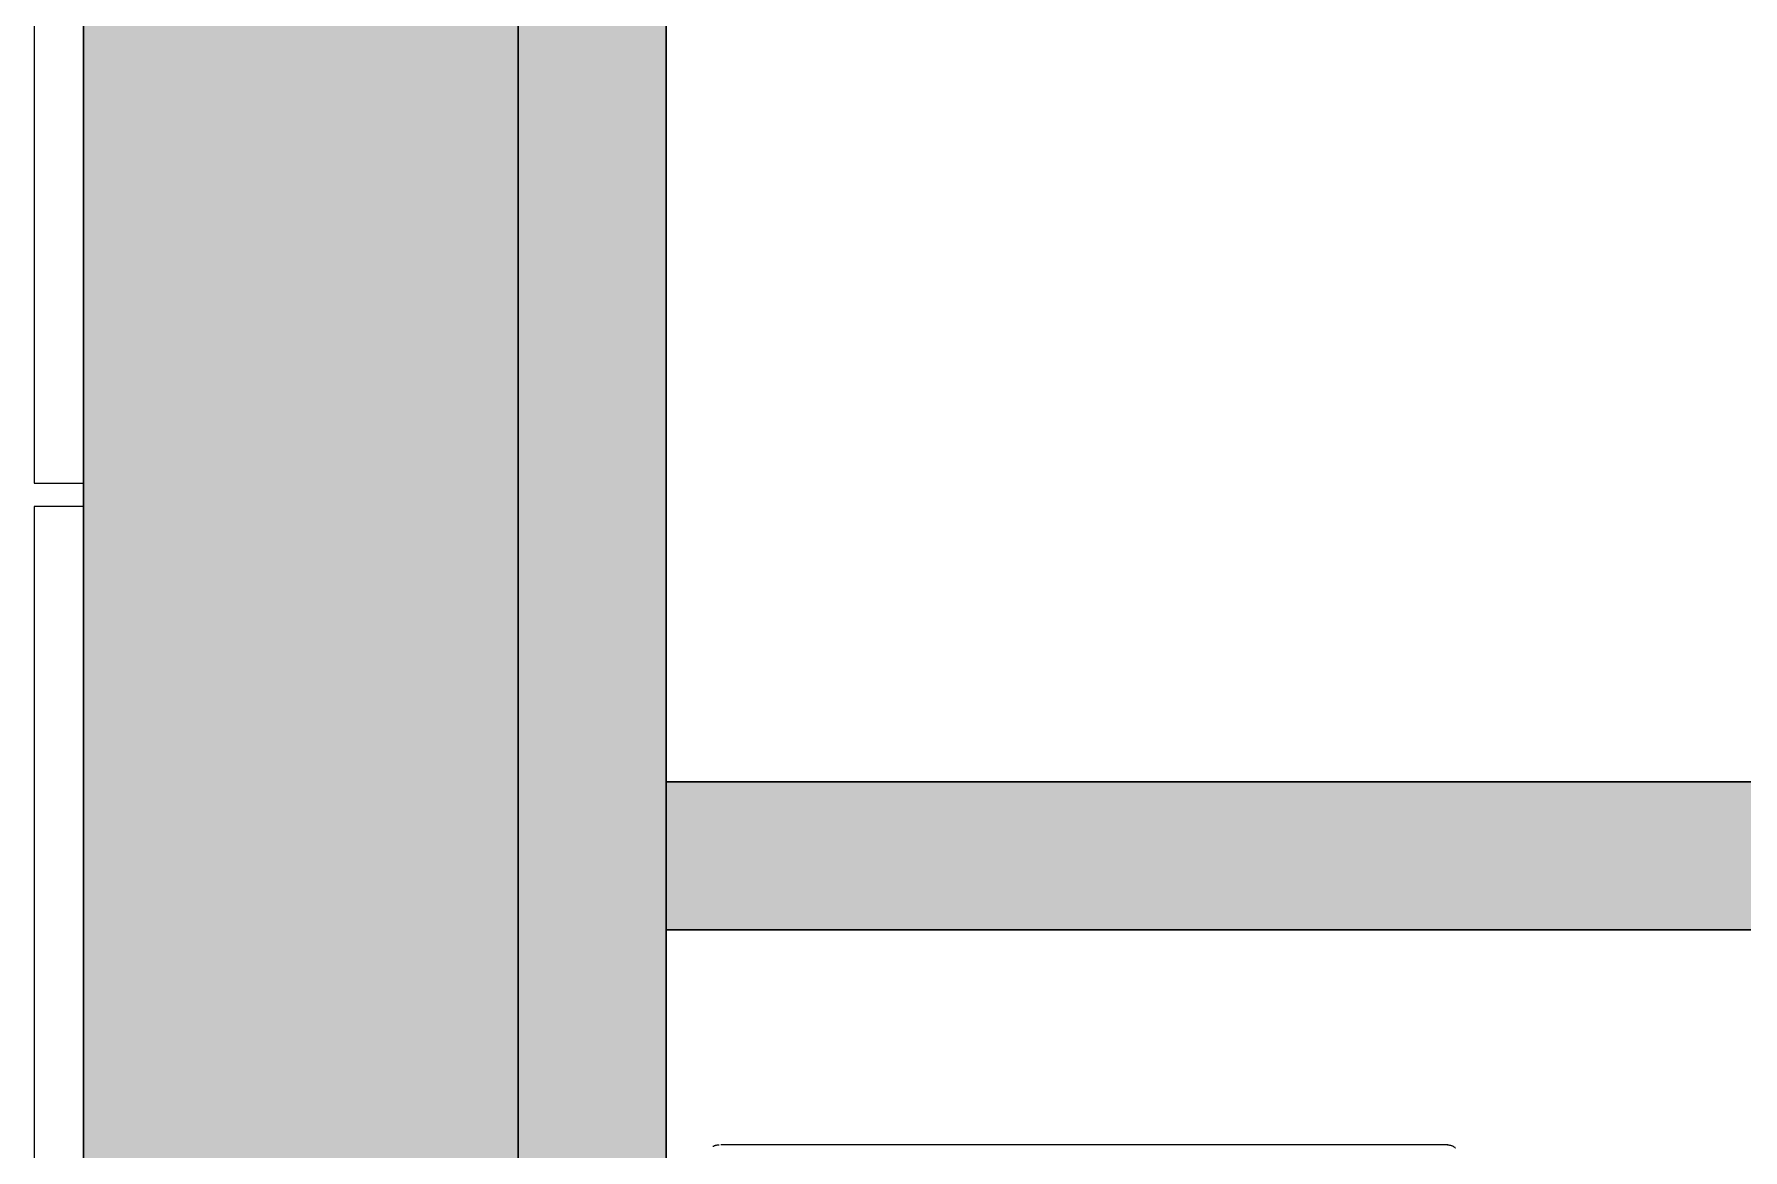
# Model space of a CAD drawing. Header units: millimetres. Extents: x 155927 to 326028, y -36033 to 97293.
# Drawn here: x 156427 to 157606, y 29606 to 30375 of the extents above; entities that cross this region are included whole.
import ezdxf

# ---------------------------------------------------------------- set-up
doc = ezdxf.new("R2010")
doc.units = ezdxf.units.MM
doc.header["$MEASUREMENT"] = 0
for name, color, linetype, lineweight in [('A-GLAZ-CURT', 7, 'CONTINUOUS', 9), ('A-WALL', 7, 'CONTINUOUS', 9), ('A-WALL-PATT', 7, 'CONTINUOUS', 9), ('I-FURN', 8, 'CONTINUOUS', 9), ('I-WALL', 7, 'CONTINUOUS', 9)]:
    doc.layers.add(name, color=color, linetype=linetype, lineweight=lineweight)

msp = doc.modelspace()

# ---------------------------------------------------------------- hatches: boundary and pattern name
at = {"layer": 'A-WALL-PATT'}
h = msp.add_hatch(color=256, dxfattribs=at)
h.paths.add_polyline_path([(156760.8, 9267.6), (156760.8, 13645.6), (156460.8, 13645.6), (156460.8, 9267.6)], flags=0)
h.paths.add_polyline_path([(156760.8, 14969.6), (156760.8, 16290.6), (156460.8, 16290.6), (156460.8, 14969.6), (156756.4, 14969.6)], flags=0)
h.paths.add_polyline_path([(156760.8, 25449.6), (156760.8, 26790.6), (156460.8, 26790.6), (156460.8, 25449.6)], flags=0)
h.paths.add_polyline_path([(156760.8, 28449.6), (156760.8, 34497.6), (156460.8, 34497.6), (156460.8, 28449.6)], flags=0)
h = msp.add_hatch(color=256, dxfattribs=at)
h.paths.add_polyline_path([(156862.8, 26532.6), (156862.8, 26790.6), (156760.8, 26790.6), (156760.8, 26532.6)], flags=0)
h.paths.add_polyline_path([(156862.8, 28449.6), (156862.8, 34347.6), (156760.8, 34347.6), (156760.8, 28449.6)], flags=0)
h = msp.add_hatch(color=256, dxfattribs=at)
h.paths.add_polyline_path([(167502.4, 29757.6), (167502.4, 29859.6), (166008.8, 29859.6), (166008.8, 29757.6), (167185.4, 29757.6)], flags=0)
h.paths.add_polyline_path([(164661.8, 29757.6), (164998.8, 29757.6), (164998.8, 29859.6), (164661.8, 29859.6)], flags=0)
h.paths.add_polyline_path([(163651.8, 29757.6), (163651.8, 29859.6), (161945.3, 29859.6), (161945.3, 29757.6), (162332.8, 29757.6)], flags=0)
h.paths.add_polyline_path([(160935.3, 29757.6), (160935.3, 29859.6), (159324.8, 29859.6), (159324.8, 29757.6), (159906.5, 29757.6)], flags=0)
h.paths.add_polyline_path([(158314.8, 29757.6), (158314.8, 29859.6), (156862.8, 29859.6), (156862.8, 29757.6), (158086.7, 29757.6)], flags=0)

# ---------------------------------------------------------------- linework, layer by layer
at = {"layer": 'A-GLAZ-CURT', "lineweight": 20}
for p, q in [((156426.8, 33049.6), (156426.8, 30065.6)), ((156460.8, 30065.6), (156460.8, 33049.6)), ((156426.8, 30065.6), (156460.8, 30065.6)), ((156426.8, 30049.6), (156426.8, 28565.6)), ((156460.8, 30049.6), (156426.8, 30049.6)), ((156460.8, 28565.6), (156460.8, 30049.6))]:
    msp.add_line(p, q, dxfattribs=at)
at = {"layer": 'A-WALL', "lineweight": 30}
msp.add_line((156460.8, 34497.6), (156460.8, 28449.6), dxfattribs=at)
at = {"layer": 'A-WALL'}
msp.add_line((156760.8, 28449.6), (156760.8, 34347.6), dxfattribs=at)
at = {"layer": 'I-FURN'}
for p, q in [((156895, 29608.1), (156895.4, 29608.3)), ((156895.4, 29608.3), (156895.7, 29608.4)), ((156895.7, 29608.4), (156896, 29608.6)), ((156896, 29608.6), (156896.3, 29608.7)), ((156896.3, 29608.7), (156896.7, 29608.8)), ((156896.7, 29608.8), (156897, 29609)), ((156897, 29609), (156897.4, 29609)), ((156897.4, 29609), (156897.7, 29609.1)), ((156897.7, 29609.1), (156898.1, 29609.2)), ((156898.1, 29609.2), (156898.4, 29609.3)), ((156898.4, 29609.3), (156898.8, 29609.3)), ((156898.8, 29609.3), (156899.1, 29609.3)), ((156899.1, 29609.3), (156899.5, 29609.3)), ((157402.1, 29609.3), (156900.6, 29609.3)), ((157402, 29609.3), (157402.3, 29609.3)), ((157402.3, 29609.3), (157402.7, 29609.3)), ((157402.7, 29609.3), (157403, 29609.2)), ((157403, 29609.2), (157403.4, 29609.1)), ((157403.4, 29609.1), (157403.7, 29609.1)), ((157403.7, 29609.1), (157404.1, 29609)), ((157404.1, 29609), (157404.4, 29608.9)), ((157404.4, 29608.9), (157404.8, 29608.8)), ((157404.8, 29608.8), (157405.1, 29608.6)), ((157405.1, 29608.6), (157405.4, 29608.5)), ((157405.4, 29608.5), (157405.8, 29608.3)), ((157405.8, 29608.3), (157406.1, 29608.1)), ((157406.1, 29608.1), (157406.4, 29608)), ((157406.4, 29608), (157406.7, 29607.8)), ((157406.7, 29607.8), (157407, 29607.5)), ((157407, 29607.5), (157407.3, 29607.3)), ((157407.3, 29607.3), (157407.5, 29607.1))]:
    msp.add_line(p, q, dxfattribs=at)
at = {"layer": 'I-WALL'}
msp.add_line((156760.8, 34347.6), (156760.8, 28449.6), dxfattribs=at)
at = {"layer": 'I-WALL', "lineweight": 30}
for p, q in [((156862.8, 28449.6), (156862.8, 34347.6)), ((158314.8, 29859.6), (156862.8, 29859.6)), ((156862.8, 29859.6), (156862.8, 29757.6)), ((156862.8, 29757.6), (158314.8, 29757.6))]:
    msp.add_line(p, q, dxfattribs=at)

doc.saveas('drawing.dxf')
